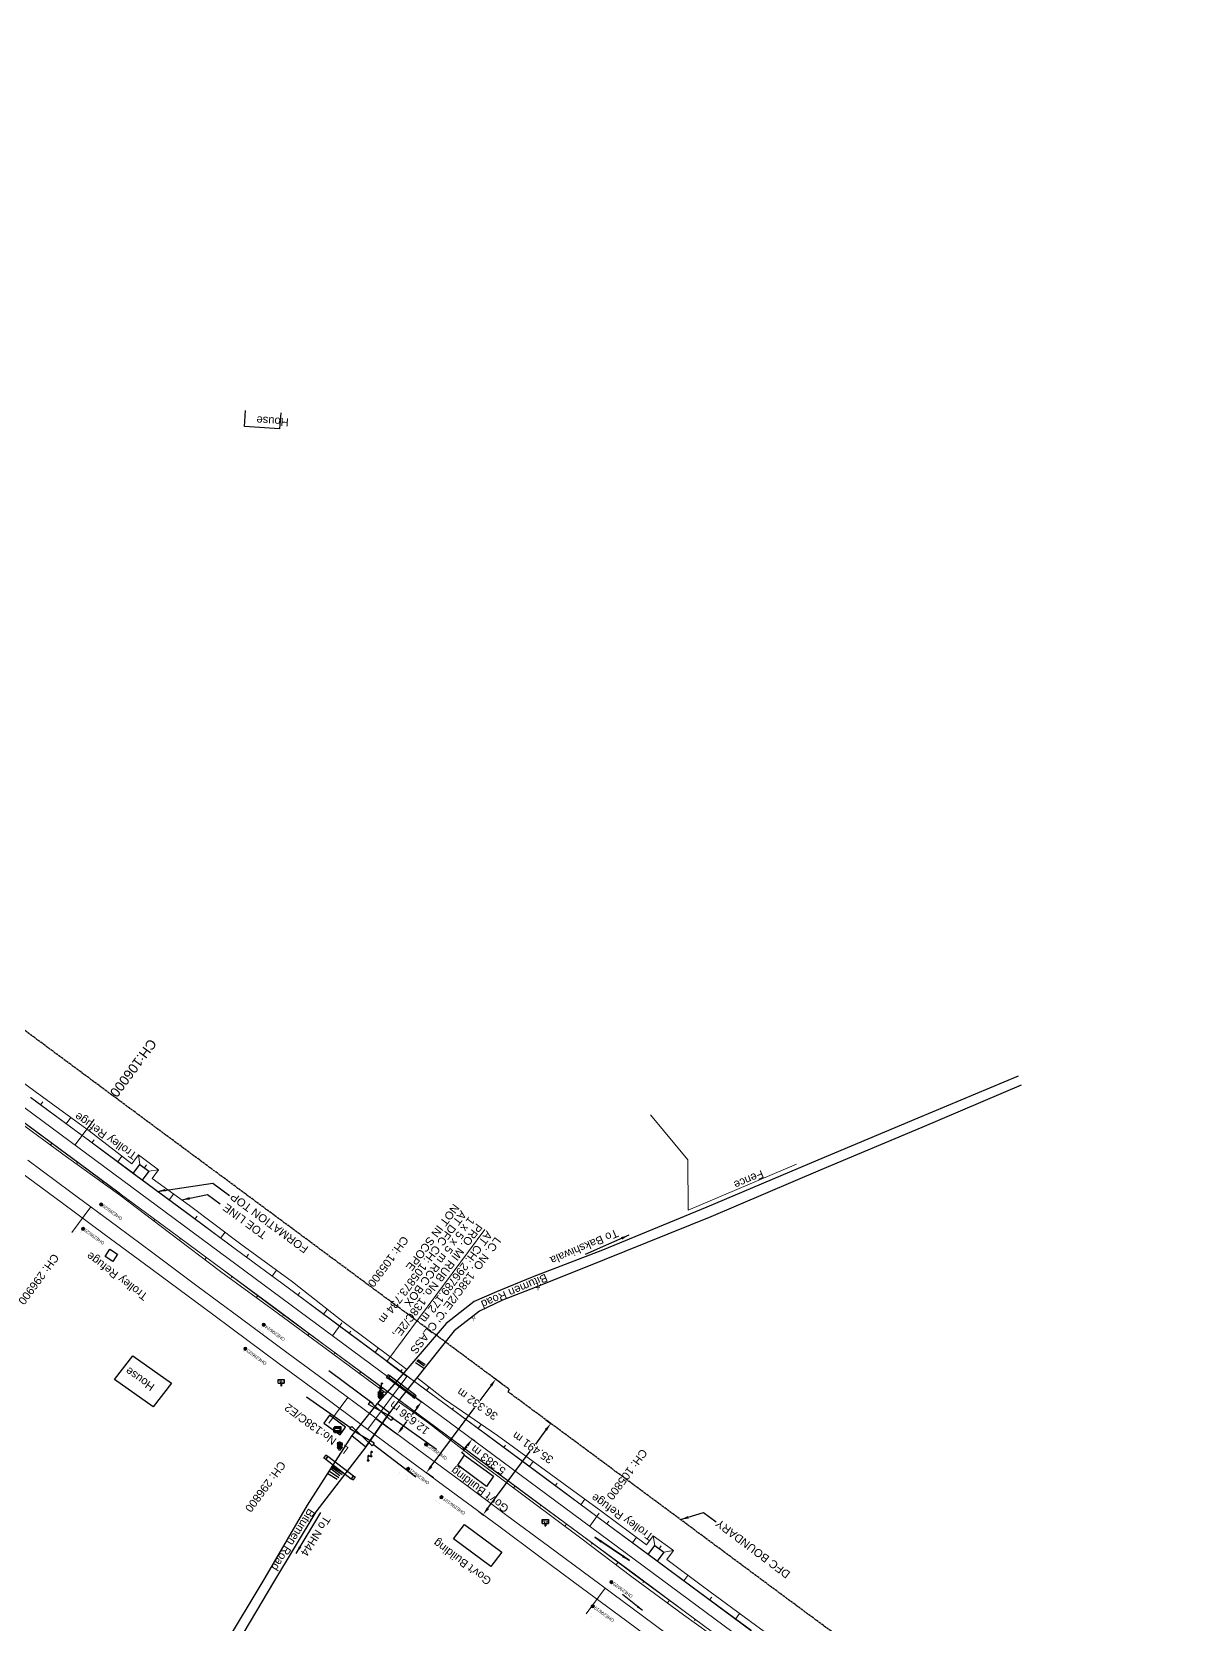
# Model space of a CAD drawing. Header units: metres. Extents: x 644418 to 1306172, y 3366650 to 6747308.
# Drawn here: x 647273.2 to 647636.5, y 3377825.7 to 3378323 of the extents above; entities that cross this region are included whole.
import ezdxf
from ezdxf.enums import TextEntityAlignment as Align

# ---------------------------------------------------------------- set-up
doc = ezdxf.new("R2010")
doc.units = ezdxf.units.M
doc.header["$MEASUREMENT"] = 0
doc.linetypes.add('CENTER', pattern=[2, 1.25, -0.25, 0.25, -0.25])
doc.layers.get('Defpoints').update_dxf_attribs({"lineweight": 0})
for name, color, linetype in [('ARCH', 7, 'Continuous'), ('DFCC Boundary', 6, 'CENTER'), ('Dimension', 10, 'Continuous'), ('Gate', 251, 'Continuous'), ('GOVT_BUILDING', 251, 'Continuous'), ('GRILL', 251, 'Continuous'), ('LAMP_POST', 7, 'Continuous'), ('LOCK', 251, 'Continuous'), ('NAME_BOARD', 251, 'Continuous'), ('PAVERS', 7, 'Continuous'), ('PROPOSED DFCC FORMATION LINE', 187, 'Continuous'), ('PROPOSED FORMATION LINE - PLAN', 187, 'Continuous'), ('RESIDENTIAL_BL_PUC', 251, 'Continuous'), ('SIGN_BOARD', 251, 'Continuous'), ('SUB_ROAD_EDGE', 34, 'Continuous'), ('TOPO_GATE', 251, 'Continuous'), ('TOPO_TEXT', 251, 'Continuous'), ('TRANSFORMER', 251, 'Continuous'), ('Trolley Refuse', 10, 'Continuous'), ('TROLLEY_STAND', 7, 'Continuous')]:
    doc.layers.add(name, color=color, linetype=linetype)
for name, color, linetype, lineweight in [('Existing Chainage', 7, 'Continuous', 0), ('Existing IR Track', 143, 'Continuous', 0), ('FENCE', 251, 'F-LINE', 0), ('flow direction', 7, 'Continuous', 0), ('LC DETAILS IN PLAN', 7, 'Continuous', 0), ('OHE MAST', 8, 'Continuous', 0), ('OHE MAST TEXT', 8, 'Continuous', 0), ('Proposed Chainage', 10, 'Continuous', 0), ('PROPOSED DFC TRACK', 1, 'Continuous', 0), ('PROPOSED DFCC TOE LINE', 239, 'Continuous', 0), ('PROPOSED DFCC TOE SLOPES', 239, 'Continuous', 0), ('PROPOSED DFCC TRACK', 1, 'Continuous', 0)]:
    doc.layers.add(name, color=color, linetype=linetype, lineweight=lineweight)
doc.styles.add('CUT-FILL', font='cut-fill.shx', dxfattribs={"height": 2})
doc.styles.add('NB', font='swissbo.ttf', dxfattribs={"height": 1.5})
doc.styles.get("Standard").update_dxf_attribs({"font": 'arial.ttf'})
doc.styles.add('Style-Arial', font='arial.ttf')
doc.linetypes.add('F-LINE', pattern='A,0.6,["X",Standard,S=0.3,R=0,X=0,Y=-0.15],0.1', length=0.7)
doc.dimstyles.new('DIM', dxfattribs={"dimtxt": 2.5, "dimasz": 2.5, "dimexe": 0.18, "dimexo": 0.0625, "dimgap": 0.09, "dimtad": 0, "dimtih": 1, "dimtoh": 1, "dimdec": 3, "dimzin": 0, "dimdsep": 46, "dimtxsty": 'Standard', "dimcen": 0.09, "dimadec": 0, "dimazin": 0, "dimtfac": 1, "dimtdec": 3, "dimtofl": 0, "dimtmove": 0, "dimatfit": 3, "dimfxl": 1, "dimtolj": 1, "dimtzin": 0, "dimarcsym": 0})
doc.dimstyles.new('ISO-25', dxfattribs={"dimtxt": 2.5, "dimasz": 2.5, "dimexe": 1.25, "dimexo": 0.625, "dimtad": 1, "dimtxsty": 'Standard', "dimcen": 2.5, "dimadec": 0, "dimazin": 0, "dimtfac": 1, "dimtmove": 0, "dimatfit": 3, "dimfxl": 1, "dimarcsym": 0})

# ---------------------------------------------------------------- blocks, each defined once
blk = doc.blocks.new('GT')
at = {"layer": 'Gate'}
for p, q in [((-0.5, -0.5), (-0.5, 0.5)), ((-0.5, 0.5), (0.5, -0.5)), ((0.5, 0.5), (0.5, -0.5))]:
    blk.add_line(p, q, dxfattribs=at)
blk.add_lwpolyline([(0.5, 0.5), (-0.5, -0.5)], dxfattribs=at)
blk = doc.blocks.new('LOCK')
for p, q in [((-0.98, 0.67, 213), (-0.98, -0.6, 213)), ((1.14, 0.67, 213), (-0.98, 0.67, 213)), ((-0.93, 0.62, 213), (-0.93, -0.55, 213)), ((1.09, 0.62, 213), (-0.93, 0.62, 213)), ((1.09, -0.55, 213), (1.09, 0.62, 213)), ((1.14, -0.6, 213), (1.14, 0.67, 213)), ((-0.98, -0.6, 213), (1.14, -0.6, 213)), ((-0.93, -0.55, 213), (1.09, -0.55, 213))]:
    blk.add_line(p, q)
at = {"style": 'CUT-FILL'}
blk.add_text('LOCK', height=0.3, dxfattribs=at).set_placement((-0.49, -0.1, 213))
blk = doc.blocks.new('LP')
for points in [[(0, 0), (0, 1.5)], [(0.25, 1.35), (0.44, 1.35)]]:
    blk.add_lwpolyline(points)
for centre, radius, start, end in [((0.07, 0.99), 0.519, 57.6425, 97.3165), ((0.34, 1.33), 0.094, 11.7012, 168.0476)]:
    blk.add_arc(centre, radius, start, end)
at = {"extrusion": (0, 0, -1)}
blk.add_ellipse((0, 0.01), major_axis=(0.308, 0), ratio=0.400495, dxfattribs=at)
blk.add_ellipse((0.35, 1.36), major_axis=(0.0017, 0.0438), ratio=0.461056, start_param=1.74022, end_param=4.575836)
blk = doc.blocks.new('NB')
for p, q in [((-0.98, 0.82), (-0.98, 1.98)), ((-0.98, 1.98), (0.98, 1.98)), ((-0.98, 0.82), (0.98, 0.82)), ((-0.13, 0.82), (-0.13, 0)), ((-0.13, 0), (0.13, 0)), ((0.13, 0.82), (0.13, 0)), ((0.98, 1.98), (0.98, 0.82))]:
    blk.add_line(p, q)
at = {"style": 'NB', "width": 1.025371}
blk.add_text('NB', height=0.988, dxfattribs=at).set_placement((0, 1.4), align=Align.MIDDLE)
blk = doc.blocks.new('SIG')
for color, points in [(1, [(-0.22, 0.42, 0.180295), (-0.01, 0.33, -0.00255), (0.01, 0.33, -0.00255), (0.02, 0.33, 0.180295), (0.23, 0.42, -0.002654), (0.25, 0.44, 0.184495), (0.33, 0.65, 1.000001), (-0.32, 0.65, 0.184495), (-0.24, 0.44, -0.002654)]), (2, [(0.23, -0.23, -0.002654), (0.25, -0.21, 0.184495), (0.33, 0.01, 1.000001), (-0.32, 0.01, 0.184495), (-0.24, -0.21, -0.002654), (-0.22, -0.23, 0.180295), (-0.01, -0.32, -0.00255), (0.01, -0.32, -0.00255), (0.02, -0.32, 0.180295)]), (3, [(0.23, -0.88, -0.002654), (0.25, -0.86, 0.184495), (0.33, -0.64, 1.000001), (-0.32, -0.64, 0.184495), (-0.24, -0.86, -0.002654), (-0.22, -0.88, 0.395599)])]:
    blk.add_hatch(color=color).paths.add_polyline_path(points)
for p, q in [((-0.31, 0.98), (-0.32, -0.9)), ((0.33, -0.9), (0.32, 0.98))]:
    blk.add_line(p, q)
for points in [[(-0.31, 0.98), (-0.81, 0.98, 0.198758), (-0.42, 0.41, 0.003814), (-0.31, 0.39, 0.003814)], [(-0.31, 0.33), (-0.81, 0.33, 0.198758), (-0.42, -0.23, 0.003727), (-0.32, -0.26, 0.003727)], [(0.32, 0.98), (0.82, 0.98, -0.198758), (0.44, 0.41, -0.003814), (0.32, 0.39, -0.003814)], [(0.32, 0.33), (0.82, 0.33, -0.198758), (0.44, -0.23, -0.003727), (0.33, -0.26, -0.003727)], [(-0.32, -0.32), (-0.81, -0.32, 0.198758), (-0.42, -0.88, 0.003639), (-0.32, -0.9)], [(0.33, -0.32), (0.82, -0.32, -0.198758), (0.44, -0.88, -0.003639), (0.33, -0.9)]]:
    blk.add_lwpolyline(points, format="xyb")
for centre, radius, start, end in [((0.01, 0.91), 0.324, 12.4049, 167.5951), ((0.01, 0.81), 0.357, 27.7578, 152.2422), ((0.01, -0.9), 0.324, 181.4572, 358.5428)]:
    blk.add_arc(centre, radius, start, end)
blk = doc.blocks.new('TSB')
at = {"const_width": 0.132}
blk.add_lwpolyline([(-0.51, 0.84), (0.54, 0.84), (0, 1.85)], close=True, dxfattribs=at)
at = {"const_width": 0.142}
blk.add_lwpolyline([(0, 0.84), (0, 0)], dxfattribs=at)
blk = doc.blocks.new('OHE MAST')
h = blk.add_hatch(color=256)
edge = h.paths.add_edge_path()
edge.add_arc((0, 0), 0.514, 0, 360)
at = {"const_width": 0.01, "flags": 128}
for points in [[(1.5, 3.5), (1.5, 2), (-1.5, 2), (-1.5, 3.5)], [(0, 2), (0, 0)]]:
    blk.add_lwpolyline(points, dxfattribs=at)
blk.add_circle((0, 0), 0.514)
blk = doc.blocks.new('*D1551')
at = {"layer": 'Defpoints', "color": 0, "transparency": 16777216}
for p in [(647410.72, 3377883.47), (647411.6, 3377882.82), (647408.4, 3377878.49, 267.94)]:
    blk.add_point(p, dxfattribs=at)
at = {"layer": 'Dimension', "color": 0, "lineweight": -2, "transparency": 16777216}
for p, q in [((647411.55, 3377882.85), (647410.57, 3377883.58)), ((647408.35, 3377878.53), (647407.37, 3377879.25)), ((647409, 3377881.15), (647409.23, 3377881.46))]:
    blk.add_line(p, q, dxfattribs=at)
at = {"layer": 'Dimension', "color": 0, "transparency": 16777216}
for points in [[(647408.9, 3377881.71), (647409.57, 3377881.21), (647410.72, 3377883.47)], [(647408.67, 3377881.4), (647409.34, 3377880.9), (647407.52, 3377879.14)]]:
    blk.add_solid(points, dxfattribs=at)
at = {"layer": 'Dimension', "color": 0, "lineweight": 0, "transparency": 16777216, "insert": (647415.76, 3377876.92), "char_height": 2.5, "attachment_point": 5, "rotation": 142}
blk.add_mtext('\\A1;5.383 m', dxfattribs=at)
blk = doc.blocks.new('*D1624')
at = {"layer": 'Defpoints', "color": 0, "transparency": 16777216}
for p in [(647388.18, 3377900.15), (647394.91, 3377895.17), (647380.66, 3377889.99)]:
    blk.add_point(p, dxfattribs=at)
at = {"layer": 'Dimension', "color": 0, "lineweight": -2, "transparency": 16777216}
for p, q in [((647388.23, 3377900.11), (647395.06, 3377895.06)), ((647393.42, 3377893.16), (647391.97, 3377891.19)), ((647380.71, 3377889.96), (647387.54, 3377884.9)), ((647388.88, 3377887.02), (647390.34, 3377888.99))]:
    blk.add_line(p, q, dxfattribs=at)
at = {"layer": 'Dimension', "color": 0, "transparency": 16777216}
for points in [[(647393.09, 3377893.41), (647393.76, 3377892.91), (647394.91, 3377895.17)], [(647388.55, 3377887.27), (647389.22, 3377886.77), (647387.39, 3377885.01)]]:
    blk.add_solid(points, dxfattribs=at)
at = {"layer": 'Dimension', "color": 0, "lineweight": 0, "transparency": 16777216, "insert": (647391.15, 3377890.09), "char_height": 2.5, "attachment_point": 5, "rotation": 142}
blk.add_mtext('\\A1;12.636 m', dxfattribs=at)
blk = doc.blocks.new('*D1920')
at = {"layer": 'Defpoints', "color": 0, "linetype": 'Continuous', "ltscale": 0.5, "transparency": 16777216}
for p in [(647433.75, 3377889.51), (647435.29, 3377888.37), (647412.63, 3377860.99)]:
    blk.add_point(p, dxfattribs=at)
at = {"layer": 'DFCC Boundary', "color": 0, "linetype": 'Continuous', "lineweight": -2, "ltscale": 0.5, "transparency": 16777216}
for p, q in [((647433.8, 3377889.47), (647435.43, 3377888.26)), ((647433.8, 3377886.36), (647430.48, 3377881.89)), ((647415.65, 3377861.86), (647428.86, 3377879.69)), ((647412.68, 3377860.95), (647414.31, 3377859.75))]:
    blk.add_line(p, q, dxfattribs=at)
at = {"layer": 'DFCC Boundary', "color": 0, "linetype": 'Continuous', "ltscale": 0.5, "transparency": 16777216}
for points in [[(647433.46, 3377886.61), (647434.13, 3377886.11), (647435.29, 3377888.37)], [(647415.32, 3377862.11), (647415.99, 3377861.61), (647414.16, 3377859.85)]]:
    blk.add_solid(points, dxfattribs=at)
at = {"layer": 'DFCC Boundary', "color": 0, "linetype": 'Continuous', "ltscale": 0.5, "transparency": 16777216, "insert": (647429.67, 3377880.79), "char_height": 2.5, "attachment_point": 5, "rotation": 145}
blk.add_mtext('\\A1;35.491 m', dxfattribs=at)
blk = doc.blocks.new('*D1925')
at = {"layer": 'Defpoints', "color": 0, "linetype": 'Continuous', "ltscale": 0.5, "transparency": 16777216}
for p in [(647418.1, 3377902.15), (647420.31, 3377900.52), (647398.68, 3377871.33)]:
    blk.add_point(p, dxfattribs=at)
at = {"layer": 'DFCC Boundary', "color": 0, "linetype": 'Continuous', "lineweight": -2, "ltscale": 0.5, "transparency": 16777216}
for p, q in [((647420.26, 3377900.55), (647417.96, 3377902.26)), ((647416.61, 3377900.14), (647413.17, 3377895.5)), ((647397.96, 3377874.97), (647411.54, 3377893.3)), ((647398.63, 3377871.36), (647396.32, 3377873.07))]:
    blk.add_line(p, q, dxfattribs=at)
at = {"layer": 'DFCC Boundary', "color": 0, "linetype": 'Continuous', "ltscale": 0.5, "transparency": 16777216}
for points in [[(647416.28, 3377900.39), (647416.95, 3377899.9), (647418.1, 3377902.15)], [(647397.62, 3377875.22), (647398.29, 3377874.72), (647396.47, 3377872.96)]]:
    blk.add_solid(points, dxfattribs=at)
at = {"layer": 'DFCC Boundary', "color": 0, "linetype": 'Continuous', "ltscale": 0.5, "transparency": 16777216, "insert": (647412.36, 3377894.4), "char_height": 2.5, "attachment_point": 5, "rotation": 145}
blk.add_mtext('\\A1;36.332 m', dxfattribs=at)

msp = doc.modelspace()

# ---------------------------------------------------------------- linework, layer by layer
at = {"layer": 'ARCH', "linetype": 'Continuous'}
for points in [[(647383.89, 3377902.732, 268.349), (647384.532, 3377902.41, 268.349), (647385.13, 3377903.259, 268.347), (647384.488, 3377903.581, 268.347)], [(647392.784, 3377897.48, 268.321), (647392.222, 3377896.678, 268.329), (647384.532, 3377902.41, 268.349), (647385.13, 3377903.259, 268.347)], [(647392.784, 3377897.48, 268.321), (647392.222, 3377896.678, 268.329), (647392.73, 3377896.23, 268.333), (647393.292, 3377897.032, 268.333)], [(647364.366, 3377877.631, 268.06), (647365.022, 3377877.2, 268.077), (647365.664, 3377878.069, 268.069), (647365.0078, 3377878.5001, 268.069)], [(647373.667, 3377871.865, 268.198), (647365.664, 3377878.069, 268.069), (647365.022, 3377877.2, 268.077), (647372.942, 3377871.078, 268.167)], [(647374.271, 3377871.587, 268.195), (647373.667, 3377871.865, 268.198), (647372.942, 3377871.078, 268.167), (647373.546, 3377870.8, 268.167)]]:
    msp.add_polyline3d(points, close=True, dxfattribs=at)
at = {"layer": 'DFCC Boundary', "ltscale": 0.5, "flags": 128}
msp.add_lwpolyline([(655695.597, 3371812.1897), (655640.8822, 3371912.823), (655580.0449, 3371996.7158), (655509.7792, 3372062.0857), (655426.9534, 3372113.9756), (655342.6069, 3372167.9462), (655257.8854, 3372221.2222), (655173.2688, 3372275.363), (655087.3459, 3372327.2788), (655002.8598, 3372380.6107), (654914.5097, 3372429.9473), (654741.1355, 3372529.4419), (654650.033, 3372576.4159), (654568.6995, 3372626.155), (654571.9877, 3372630.6369), (654391.4686, 3372756.327), (654377.1337, 3372736.8494), (654004.4289, 3373016.6995), (654007.7887, 3373020.6424), (653690.5739, 3373253.6486), (653690.5425, 3373253.6059), (653433.8132, 3373453.1485), (653440.7668, 3373462.5592), (653208.8394, 3373636.5534), (653216.1698, 3373646.5105), (653142.1983, 3373700.8896), (653053.6963, 3373771.1122), (652994.4341, 3373810.5255), (652929.3691, 3373859.5713), (652860.9168, 3373902.1103), (652749.6028, 3373984.4705), (652631.2396, 3374070.7175), (652636.2281, 3374078.1704), (652537.912, 3374145.7283), (652392.904, 3374241.2711), (652388.7719, 3374235.6812), (652308.569, 3374304.8076), (652315.9256, 3374314.7669), (652103.9815, 3374448.7876), (652083.1937, 3374464.1943), (652072.7494, 3374471.9329), (652052.3219, 3374487.0684), (652038.1897, 3374497.5387), (652024.0173, 3374508.0388), (652009.8347, 3374518.5254), (651995.6683, 3374529), (651981.7515, 3374539.2836), (651967.8828, 3374549.5317), (651954.6903, 3374559.2866), (651941.4997, 3374569.04), (651923.9377, 3374582.0168), (651906.3215, 3374595.0337), (651892.0868, 3374605.5547), (651877.7985, 3374616.1153), (651861.6288, 3374628.0564), (651845.5071, 3374639.9619), (651829.5757, 3374651.7544), (651824.7911, 3374655.296), (651813.6747, 3374663.5244), (651797.4592, 3374675.4968), (651792.6217, 3374679.0685), (651809.3453, 3374701.6999), (651798.0335, 3374710.0518), (651782.3495, 3374721.6444), (651766.6655, 3374733.2369), (651750.5163, 3374745.1875), (651734.3118, 3374757.179), (651717.3274, 3374769.6994), (651700.4625, 3374782.1317), (651684.6001, 3374793.8578), (651668.5938, 3374805.6902), (651652.6806, 3374817.4203), (651636.8173, 3374829.1137), (651620.9269, 3374840.8662), (651604.9647, 3374852.6718), (651588.7459, 3374864.6312), (651572.5882, 3374876.5455), (651556.6943, 3374888.2868), (651540.8409, 3374899.9983), (651524.5553, 3374912.0488), (651508.2568, 3374924.109), (651492.7938, 3374935.5157), (651477.3997, 3374946.8715), (651461.3291, 3374958.7436), (651445.2311, 3374970.6359), (651429.3555, 3374982.3615), (651413.4375, 3374994.1184), (651396.6322, 3375006.522), (651379.7761, 3375018.963), (651363.6644, 3375030.8565), (651352.7728, 3375038.8965), (651331.6522, 3375054.4784), (651315.7738, 3375066.1947), (651299.7306, 3375078.0412), (651283.6239, 3375089.9346), (651273.9044, 3375097.1057), (651264.2377, 3375104.2378), (651243.4187, 3375119.6324), (651222.5077, 3375135.095), (651201.5462, 3375150.5784), (651180.4926, 3375166.1298), (651161.7365, 3375179.9701), (651143.0969, 3375193.7244), (651126.6442, 3375205.9373), (651110.0563, 3375218.2505), (651088.7204, 3375233.9244), (651067.5473, 3375249.4788), (651049.4448, 3375262.8672), (651031.0656, 3375276.4601), (651013.3004, 3375289.5618), (650995.6557, 3375302.5748), (650975.556, 3375317.4171), (650955.4878, 3375332.2363), (650948.8014, 3375337.1771), (650951.4372, 3375340.7501), (650937.0874, 3375351.3535), (650916.0918, 3375366.8677), (650897.9224, 3375380.2929), (650879.805, 3375393.6796), (650866.8386, 3375403.2309), (650853.9116, 3375412.7532), (650835.5886, 3375426.289), (650817.2946, 3375439.8035), (650797.968, 3375454.1206), (650778.7222, 3375468.3781), (650760.7655, 3375481.6337), (650742.8011, 3375494.8949), (650723.0807, 3375509.4255), (650703.3693, 3375523.9495), (650688.6613, 3375534.8372), (650673.8463, 3375545.804), (650653.7938, 3375560.6295), (650633.6894, 3375575.4932), (650612.6421, 3375591.0542), (650592.0153, 3375606.3042), (650570.0328, 3375622.5591), (650548.5001, 3375638.4814), (650530.5234, 3375651.793), (650512.3606, 3375665.2423), (650494.7465, 3375678.2665), (650476.9008, 3375691.462), (650459.2976, 3375704.4721), (650441.3132, 3375717.7633), (650427.1261, 3375728.1319), (650413.8099, 3375737.864), (650402.677, 3375746.2697), (650389.8486, 3375755.6668), (650377.7322, 3375764.5425), (650360.7275, 3375777.1141), (650343.7744, 3375789.6482), (650325.0342, 3375803.5254), (650306.3109, 3375817.39), (650287.6225, 3375831.2124), (650268.717, 3375845.1957), (650250.337, 3375858.8009), (650231.8256, 3375872.5033), (650215.4559, 3375884.6355), (650199.261, 3375896.6381), (650189.9351, 3375903.5429), (650184.6476, 3375907.4517), (650170.3331, 3375918.0338), (650153.2211, 3375930.7288), (650135.9365, 3375943.5518), (650119.2313, 3375955.9159), (650102.3769, 3375968.3905), (650085.2738, 3375981.0461), (650068.2078, 3375993.6742), (650052.7787, 3376005.1011), (650037.4384, 3376016.4621), (650022.1728, 3376027.766), (650006.9632, 3376039.0283), (649974.7512, 3376062.8762), (649961.4537, 3376072.7117), (649948.2091, 3376082.508), (649944.476, 3376085.2722), (649918.728, 3376050.5341), (649909.4316, 3376057.4177), (649896.4092, 3376067.0604), (649893.7832, 3376069.0128), (649891.1645, 3376070.9437), (649888.4639, 3376072.9569), (649875.744, 3376082.3694), (649867.5551, 3376088.4016), (649853.4118, 3376098.8745), (649839.2513, 3376109.3603), (649829.0749, 3376116.9005), (649827.2194, 3376118.2675), (649818.0867, 3376125.0366), (649808.8566, 3376131.8779), (649793.2502, 3376143.4201), (649777.6288, 3376154.9733), (649763.6321, 3376165.3144), (649749.5741, 3376175.7007), (649733.9228, 3376187.2754), (649718.3343, 3376198.8036), (649705.3241, 3376208.4391), (649692.3703, 3376218.0327), (649678.0208, 3376228.6769), (649663.5747, 3376239.3366), (649646.4625, 3376252.0623), (649634.6272, 3376260.744), (649624.9192, 3376267.9946), (649615.0208, 3376275.3876), (649599.9831, 3376286.4834), (649588.9857, 3376294.598), (649590.032, 3376296.0132), (649586.1685, 3376298.8639), (649569.3593, 3376311.3207), (649552.641, 3376323.7102), (649537.2353, 3376335.0739), (649521.9792, 3376346.327), (649506.2408, 3376358.0035), (649490.3575, 3376369.7875), (649475.7578, 3376380.5673), (649461.1933, 3376391.3211), (649445.4753, 3376402.9572), (649429.8494, 3376414.5253), (649414.4906, 3376425.9209), (649378.3483, 3376452.6365), (649368.4603, 3376459.9984), (649352.6509, 3376471.6682), (649336.6992, 3376483.4434), (649322.3941, 3376494.1037), (649307.6557, 3376505.0862), (649290.8736, 3376517.4208), (649273.972, 3376529.8435), (649258.1992, 3376541.4854), (649242.2966, 3376553.2232), (649226.5432, 3376564.8634), (649210.8826, 3376576.435), (649195.2207, 3376588.0769), (649179.5326, 3376599.7383), (649164.9134, 3376610.5118), (649150.5177, 3376621.1205), (649135.415, 3376632.3287), (649120.2337, 3376643.5954), (649107.8929, 3376652.6743), (649095.5927, 3376661.7234), (649079.5687, 3376673.5769), (649063.4846, 3376685.4748), (649046.5651, 3376697.9756), (649029.6506, 3376710.4727), (649013.3465, 3376722.5351), (648996.9805, 3376734.6431), (648980.3936, 3376746.8979), (648963.6626, 3376759.259), (648946.7453, 3376771.7643), (648929.6945, 3376784.3682), (648913.5118, 3376796.3614), (648897.2206, 3376808.435), (648876.2496, 3376823.9678), (648855.1325, 3376839.6089), (648839.3985, 3376851.2044), (648823.6596, 3376862.8037), (648806.187, 3376875.7235), (648788.7814, 3376888.5937), (648772.4766, 3376900.6763), (648756.1277, 3376912.7915), (648748.6058, 3376918.3049), (648733.321, 3376929.6306), (648718.1841, 3376940.8501), (648694.1574, 3376958.9078), (648686.9154, 3376964.1595), (648685.9321, 3376964.8321), (648667.95, 3376978.2197), (648649.3198, 3376992.1471), (648633.5557, 3377003.8368), (648617.684, 3377015.6038), (648613.3865, 3377018.7718), (648613.1308, 3377018.4261), (648605.39, 3377024.1325), (648593.439, 3377032.9404), (648576.5994, 3377045.3816), (648559.8787, 3377057.7351), (648542.9247, 3377070.3132), (648525.9483, 3377082.908), (648511.3109, 3377093.7409), (648496.5572, 3377104.6599), (648477.562, 3377118.7172), (648458.5464, 3377132.7896), (648451.3349, 3377138.2101), (648435.5918, 3377149.862), (648422.1096, 3377159.9046), (648408.3664, 3377170.0637), (648394.6863, 3377180.1761), (648381.6588, 3377189.818), (648368.6059, 3377199.4787), (648354.1188, 3377210.196), (648339.6473, 3377220.9017), (648325.8166, 3377231.1386), (648311.9735, 3377241.3853), (648297.2469, 3377252.2824), (648283.6168, 3377262.3688), (648282.6002, 3377260.9951), (648281.5015, 3377261.8082), (648268.446, 3377271.4578), (648255.3849, 3377281.1115), (648243.3023, 3377290.0413), (648231.5826, 3377298.7116), (648230.1246, 3377299.843), (648216.137, 3377310.1827), (648202.3989, 3377320.3379), (648187.9045, 3377331.0225), (648173.4524, 3377341.7035), (648159.964, 3377351.7009), (648146.3755, 3377361.7726), (648132.3698, 3377372.1252), (648118.3132, 3377382.5155), (648104.5683, 3377392.6752), (648090.8453, 3377402.8186), (648079.0331, 3377411.5788), (648067.1746, 3377420.3734), (648052.1864, 3377431.461), (648037.1291, 3377442.5999), (648023.4384, 3377452.7367), (648009.6421, 3377462.9518), (647998.5681, 3377471.1475), (647977.6651, 3377486.6371), (647970.8013, 3377491.7424), (647954.3046, 3377504.0127), (647940.5645, 3377514.1537), (647927.1436, 3377524.0583), (647912.5029, 3377534.9198), (647897.7662, 3377545.8524), (647883.3488, 3377556.5286), (647868.9785, 3377567.1699), (647855.3948, 3377577.2425), (647841.7032, 3377587.3948), (647828.8284, 3377596.8277), (647815.9828, 3377606.2395), (647798.869, 3377618.9232), (647787.996, 3377626.9816), (647769.1212, 3377640.9619), (647756.6675, 3377650.183), (647742.624, 3377660.5991), (647728.5049, 3377671.0713), (647713.635, 3377682.0926), (647698.699, 3377693.1628), (647681.9918, 3377705.517), (647665.4025, 3377717.7839), (647652.0515, 3377727.6811), (647638.8028, 3377737.5025), (647625.2604, 3377747.546), (647611.724, 3377757.585), (647601.846, 3377764.9047), (647586.5632, 3377776.2354), (647574.9107, 3377784.8659), (647552.1318, 3377801.7377), (647544.5766, 3377807.3492), (647531.2096, 3377817.2774), (647518.7824, 3377826.4783), (647506.3678, 3377835.6698), (647493.0662, 3377845.5438), (647479.7149, 3377855.4547), (647466.3541, 3377865.3556), (647452.9886, 3377875.26), (647440.1702, 3377884.755), (647427.3392, 3377894.2595), (647421.9004, 3377898.2902), (647422.4016, 3377898.9655), (647413.1507, 3377905.8213), (647398.5546, 3377916.6386), (647385.2867, 3377926.4568), (647372.1159, 3377936.2032), (647357.4127, 3377947.1112), (647351.2811, 3377951.6601), (647330.0092, 3377967.4105), (647317.4471, 3377976.6964), (647304.414, 3377986.3606), (647291.335, 3377996.0589), (647278.7541, 3378005.3917), (647266.0777, 3378014.7954), (647252.9457, 3378024.4462), (647239.9839, 3378033.9719), (647225.7512, 3378044.5255), (647211.5179, 3378055.0796), (647196.511, 3378066.208), (647181.4966, 3378077.3419), (647167.7872, 3378087.5064), (647154.0498, 3378097.6917), (647140.7668, 3378107.5414), (647127.4862, 3378117.3893), (647113.2521, 3378127.9375), (647099.0375, 3378138.4713), (647085.0268, 3378148.8592), (647070.9977, 3378159.2608), (647056.5444, 3378169.9697), (647042.0873, 3378180.6814), (647027.5624, 3378191.4464), (647013.0728, 3378202.1851), (646999.864, 3378211.9684), (646986.6741, 3378221.7376), (646973.6148, 3378231.4185), (646960.4875, 3378241.1499), (646945.7953, 3378252.0414), (646931.0256, 3378262.9902), (646930.6274, 3378263.2852), (646951.9475, 3378292.0562)], dxfattribs=at)
at = {"layer": 'Existing Chainage', "color": 0, "linetype": 'Continuous', "lineweight": 13, "flags": 128}
for points in [[(647285.6886, 3377947.9687), (647291.6382, 3377956.0062)], [(647366.0095, 3377888.403), (647371.961, 3377896.4391)], [(647446.3394, 3377828.8618), (647452.2988, 3377836.8922)]]:
    msp.add_lwpolyline(points, dxfattribs=at)
at = {"layer": 'Existing IR Track', "flags": 128}
for points in [[(647269.6888, 3377966.8792), (647282.7736, 3377957.1766), (647295.8286, 3377947.4961), (647308.4125, 3377938.1941), (647329.661, 3377922.461), (647335.7655, 3377917.9322), (647350.4864, 3377907.0111), (647363.6749, 3377897.2516), (647376.9427, 3377887.4334), (647391.5182, 3377876.6315), (647406.2074, 3377865.7453), (647419.045, 3377856.236), (647431.8634, 3377846.7409), (647445.2233, 3377836.8406), (647458.5841, 3377826.9398), (647471.912, 3377817.0462)], [(647271.9843, 3377970.5547), (647285.3592, 3377960.6541), (647300.1078, 3377949.7367), (647310.9791, 3377941.6491), (647324.7587, 3377931.398), (647338.3131, 3377921.3592), (647353.3076, 3377910.2537), (647366.2272, 3377900.6855), (647379.4087, 3377890.9233), (647394.065, 3377880.0575), (647408.6324, 3377869.2577), (647421.5909, 3377859.6608), (647434.5751, 3377850.0449), (647447.7632, 3377840.258), (647461.1575, 3377830.3181), (647474.461, 3377820.4726)]]:
    msp.add_lwpolyline(points, dxfattribs=at)
at = {"layer": 'FENCE'}
for p, q in [((647478.078, 3377970.677, 266.8), (647466.483, 3377984.778, 266.8)), ((647478.186, 3377955.014, 267.118), (647478.078, 3377970.677, 266.8)), ((647512.01, 3377969.338, 266.575), (647478.186, 3377955.014, 267.118))]:
    msp.add_line(p, q, dxfattribs=at)
at = {"layer": 'GOVT_BUILDING', "linetype": 'Continuous'}
for points in [[(647369.479, 3377884.83, 268.056), (647371.222, 3377887.205, 268.78), (647366.208, 3377890.946, 268.656), (647364.4131, 3377888.5003, 268.656)], [(647415.199, 3377868.7, 267.96), (647406.237, 3377875.328, 268.022), (647408.397, 3377878.49, 267.942), (647417.3591, 3377871.8619, 267.942)], [(647404.958, 3377852.299, 267.53), (647408.374, 3377856.807, 267.69), (647419.98, 3377848.141, 267.743), (647416.5626, 3377843.6312, 267.743)]]:
    msp.add_polyline3d(points, close=True, dxfattribs=at)
at = {"layer": 'GRILL', "linetype": 'Continuous'}
for points in [[(647379.795, 3377894.474, 268.363), (647366.026, 3377904.759, 267.774)], [(647359.05, 3377896.674, 267.721), (647372.858, 3377887.029, 268.345)], [(647399.582, 3377880.254, 267.918), (647385.52, 3377890.255, 268.41)], [(647393.178, 3377871.557, 267.818), (647379.825, 3377881.791, 268.378)]]:
    msp.add_polyline3d(points, dxfattribs=at)
at = {"layer": 'LC DETAILS IN PLAN', "linetype": 'Continuous', "lineweight": 0, "flags": 128}
msp.add_lwpolyline([(647414.7087, 3377948.9494), (647384.1334, 3377907.6925), (647390.3611, 3377903.0772), (647378.1206, 3377886.5604)], dxfattribs=at)
at = {"layer": 'PAVERS', "linetype": 'Continuous'}
msp.add_polyline3d([(647384.926, 3377891.716, 268.343), (647381.053, 3377894.584, 268.381), (647373.198, 3377884.584, 268.236), (647377.573, 3377881.084, 268.183)], close=True, dxfattribs=at)
at = {"layer": 'Proposed Chainage', "lineweight": 0, "flags": 128}
for points in [[(647292.6456, 3377983.2998), (647286.6964, 3377975.2619)], [(647370.05, 3377919.7896), (647367.0754, 3377915.7706)], [(647450.429, 3377860.2983), (647447.4544, 3377856.2793)]]:
    msp.add_lwpolyline(points, dxfattribs=at)
at = {"layer": 'PROPOSED DFCC FORMATION LINE', "lineweight": 0, "flags": 128}
for points in [[(647497.9128, 3377823.5987), (647481.837, 3377835.497), (647465.7612, 3377847.3953), (647449.6854, 3377859.2935), (647433.6096, 3377871.1918), (647417.5338, 3377883.09), (647401.4579, 3377894.9883), (647385.3821, 3377906.8866), (647369.3063, 3377918.7848), (647353.2305, 3377930.6831), (647337.1547, 3377942.5813), (647321.0789, 3377954.4796), (647305.7259, 3377965.843), (647305.0031, 3377966.3779), (647289.6501, 3377977.7412), (647288.9273, 3377978.2761), (647272.8515, 3377990.1744)], [(647272.8813, 3377990.2146), (647288.9571, 3377978.3163), (647289.6798, 3377977.7814), (647305.0329, 3377966.4181), (647305.7556, 3377965.8832), (647321.1087, 3377954.5198), (647337.1845, 3377942.6215), (647353.2603, 3377930.7233), (647369.3361, 3377918.825), (647385.4119, 3377906.9268), (647401.4877, 3377895.0285), (647417.5635, 3377883.1302), (647433.6393, 3377871.232), (647449.7151, 3377859.3337), (647465.7909, 3377847.4354), (647481.8667, 3377835.5372), (647497.9425, 3377823.6389)], [(647493.4212, 3377817.5301), (647477.3454, 3377829.4284), (647461.2696, 3377841.3266), (647445.1938, 3377853.2249), (647429.118, 3377865.1232), (647413.0422, 3377877.0214), (647396.9664, 3377888.9197), (647380.8906, 3377900.8179), (647364.8148, 3377912.7162), (647348.739, 3377924.6145), (647332.6632, 3377936.5127), (647316.5874, 3377948.411), (647301.2343, 3377959.7743), (647300.5116, 3377960.3093), (647285.1585, 3377971.6726), (647284.4358, 3377972.2075), (647268.36, 3377984.1058)], [(647493.4509, 3377817.5703), (647477.3751, 3377829.4686), (647461.2993, 3377841.3668), (647445.2235, 3377853.2651), (647429.1477, 3377865.1634), (647413.0719, 3377877.0616), (647396.9961, 3377888.9599), (647380.9203, 3377900.8581), (647364.8445, 3377912.7564), (647348.7687, 3377924.6547), (647332.6929, 3377936.5529), (647316.6171, 3377948.4512), (647301.264, 3377959.8145), (647300.5413, 3377960.3494), (647285.1882, 3377971.7128), (647284.4655, 3377972.2477), (647268.3897, 3377984.146)]]:
    msp.add_lwpolyline(points, dxfattribs=at)
at = {"layer": 'PROPOSED DFCC TOE LINE', "lineweight": 0, "flags": 128}
for points in [[(647151.0624, 3378082.9969), (647161.4241, 3378074.9527), (647177.3682, 3378062.8765), (647193.4217, 3378050.9481), (647209.8449, 3378039.5193), (647225.9644, 3378027.6801), (647242.0151, 3378015.7479), (647258.138, 3378003.9132), (647274.2562, 3377992.0723), (647290.42, 3377980.2928), (647291.1294, 3377979.7399), (647304.4855, 3377969.4975)], [(647383.9322, 3377897.8429), (647380.4916, 3377900.279), (647364.3947, 3377912.1487), (647348.3314, 3377924.0638), (647332.1782, 3377935.8575), (647316.237, 3377947.9376), (647300.9764, 3377959.4259), (647300.247, 3377959.9518), (647284.7524, 3377971.1239), (647284.0228, 3377971.6495), (647267.9321, 3377983.5278)], [(647304.4855, 3377969.4975), (647306.5428, 3377972.2772), (647312.8249, 3377967.6276), (647310.7852, 3377964.8717)], [(647306.9935, 3377969.2591), (647306.5428, 3377972.2772)], [(647309.8068, 3377967.1769), (647312.8249, 3377967.6276)], [(647310.7852, 3377964.8717), (647322.4954, 3377956.3934), (647338.5001, 3377944.3991), (647354.6284, 3377932.5717), (647370.3344, 3377920.1738), (647386.3824, 3377908.238), (647390.2955, 3377905.184)], [(647393.496, 3377902.6862), (647402.1542, 3377895.929), (647418.6494, 3377884.5974), (647434.8401, 3377872.8544), (647450.9645, 3377861.0218), (647465.216, 3377850.4907)], [(647492.9897, 3377816.9472), (647476.7481, 3377828.6214), (647460.6477, 3377840.4864), (647444.6949, 3377852.5509), (647428.6431, 3377864.4816), (647412.6091, 3377876.4364), (647396.8179, 3377888.7192), (647387.6198, 3377895.2319)], [(647465.216, 3377850.4907), (647467.2992, 3377853.3053), (647473.5936, 3377848.6466), (647471.5078, 3377845.8285)], [(647467.7515, 3377850.2765), (647467.2992, 3377853.3053)], [(647470.5648, 3377848.1943), (647473.5936, 3377848.6466)], [(647471.5078, 3377845.8285), (647483.1122, 3377837.2199), (647499.2304, 3377825.3791), (647515.369, 3377813.5656), (647531.4273, 3377801.6437), (647547.3235, 3377789.5027), (647563.3482, 3377777.5354), (647579.4784, 3377765.7107), (647595.4543, 3377753.6775), (647611.511, 3377741.7533), (647626.0753, 3377730.8759)]]:
    msp.add_lwpolyline(points, dxfattribs=at)
at = {"layer": 'PROPOSED DFCC TOE SLOPES', "linetype": 'Continuous', "lineweight": 0, "flags": 128}
for points in [[(647275.922, 3377987.9018), (647276.6328, 3377988.8621)], [(647283.9599, 3377981.9527), (647285.4254, 3377983.9327)], [(647291.9978, 3377976.0035), (647292.7227, 3377976.9829)], [(647279.4981, 3377975.9243), (647279.0508, 3377975.3199)], [(647300.0357, 3377970.0544), (647301.3839, 3377971.876)], [(647287.536, 3377969.9751), (647287.3289, 3377969.6953)], [(647308.4002, 3377968.218), (647309.0579, 3377969.1066)], [(647295.5739, 3377964.026), (647295.2338, 3377963.5665)], [(647303.6118, 3377958.0769), (647303.4609, 3377957.873)], [(647316.1115, 3377958.1562), (647317.4894, 3377960.0178)], [(647311.6497, 3377952.1277), (647311.2995, 3377951.6546)], [(647324.1494, 3377952.207), (647324.8509, 3377953.1548)], [(647332.1873, 3377946.2579), (647333.5547, 3377948.1053)], [(647319.6876, 3377946.1786), (647319.4847, 3377945.9045)], [(647327.7255, 3377940.2295), (647327.2524, 3377939.5902)], [(647340.2252, 3377940.3088), (647340.9029, 3377941.2244)], [(647335.7634, 3377934.2803), (647335.5134, 3377933.9426)], [(647348.2631, 3377934.3596), (647349.6448, 3377936.2263)], [(647343.8013, 3377928.3312), (647343.34, 3377927.708)], [(647356.301, 3377928.4105), (647356.9646, 3377929.3071)], [(647351.8392, 3377922.3821), (647351.6193, 3377922.085)], [(647364.3389, 3377922.4614), (647365.4812, 3377924.0047)], [(647372.3769, 3377916.5122), (647372.8882, 3377917.2031)], [(647359.8771, 3377916.4329), (647359.4312, 3377915.8304)], [(647367.915, 3377910.4838), (647367.6921, 3377910.1827)], [(647380.4148, 3377910.5631), (647381.4236, 3377911.9261)], [(647375.9529, 3377904.5347), (647375.5177, 3377903.9467)], [(647388.4527, 3377904.614), (647388.9237, 3377905.2505)], [(647383.9908, 3377898.5856), (647383.8004, 3377898.3283)], [(647396.4906, 3377898.6648), (647397.2807, 3377899.7324)], [(647392.0287, 3377892.6364), (647391.7731, 3377892.2911)], [(647404.5285, 3377892.7157), (647404.9166, 3377893.2402)], [(647412.5664, 3377886.7666), (647413.5524, 3377888.0988)], [(647400.0666, 3377886.6873), (647399.9503, 3377886.5302)], [(647408.1045, 3377880.7382), (647407.7297, 3377880.2317)], [(647420.6043, 3377880.8175), (647421.173, 3377881.5859)], [(647416.1424, 3377874.789), (647415.907, 3377874.471)], [(647428.6422, 3377874.8683), (647429.8372, 3377876.4829)], [(647424.1803, 3377868.8399), (647423.6886, 3377868.1756)], [(647436.6801, 3377868.9192), (647437.3, 3377869.7568)], [(647432.2182, 3377862.8908), (647431.9636, 3377862.5468)], [(647444.718, 3377862.9701), (647445.9821, 3377864.6781)], [(647452.7559, 3377857.0209), (647453.3963, 3377857.8863)], [(647440.2561, 3377856.9416), (647439.7349, 3377856.2374)], [(647460.7938, 3377851.0718), (647462.0792, 3377852.8086)], [(647448.294, 3377850.9925), (647448.0179, 3377850.6195)], [(647469.1582, 3377849.2354), (647469.8011, 3377850.104)], [(647456.3319, 3377845.0434), (647455.7183, 3377844.2143)], [(647464.3698, 3377839.0942), (647464.0463, 3377838.6572)], [(647476.8696, 3377839.1735), (647478.1488, 3377840.9019)], [(647472.4077, 3377833.1451), (647471.7731, 3377832.2877)], [(647484.9075, 3377833.2244), (647485.5491, 3377834.0914)], [(647492.9454, 3377827.2753), (647494.2499, 3377829.0379)], [(647480.4456, 3377827.196), (647480.1479, 3377826.7938)]]:
    msp.add_lwpolyline(points, dxfattribs=at)
at = {"layer": 'PROPOSED DFCC TRACK', "color": 12, "flags": 128}
msp.add_lwpolyline([(652051.8841, 3374457.8117), (651483.1316, 3374869.9633), (651480.0951, 3374872.1638), (651477.0587, 3374874.3645), (651474.0227, 3374876.5656), (651470.9871, 3374878.7673), (651467.952, 3374880.9698), (651464.9177, 3374883.1733), (651461.8843, 3374885.3781), (651458.8519, 3374887.5843, -0.00144677), (651426.1699, 3374911.5196), (651423.1515, 3374913.7448), (651420.1341, 3374915.9715), (651417.1177, 3374918.1993), (651414.1019, 3374920.4282), (651411.0868, 3374922.6578), (651408.0721, 3374924.8881), (651405.0578, 3374927.1188), (651402.0435, 3374929.3497), (646816.8315, 3378323.0253)], format="xyb", dxfattribs=at)
at = {"layer": 'RESIDENTIAL_BL_PUC', "linetype": 'Continuous'}
msp.add_polyline3d([(647350.9406, 3378204.0028, 267.001), (647350.606, 3378199.014, 267.001), (647339.618, 3378199.751, 267.023), (647339.9526, 3378204.7398, 267.023)], dxfattribs=at)
msp.add_polyline3d([(647299.057, 3377902.039, 266.662), (647304.796, 3377909.479, 266.33), (647316.875, 3377900.979, 266.281), (647311.1324, 3377893.5344, 266.281)], close=True, dxfattribs=at)
at = {"layer": 'SUB_ROAD_EDGE', "linetype": 'Continuous'}
for points in [[(647581.246, 3377996.831, 267.536), (647549.957, 3377983.679, 267.495), (647518.666, 3377970.608, 267.476), (647484.033, 3377955.889, 267.269), (647451.401, 3377942.479, 267.212), (647429.498, 3377934.011, 267.18), (647418.368, 3377929.432, 267.148), (647411.322, 3377926.409, 267.173), (647402.672, 3377919.546, 267.19), (647385.68, 3377899.828, 268.258), (647381.056, 3377894.576, 268.381), (647373.199, 3377884.574, 268.237), (647359.181, 3377862.79, 267.255), (647345.991, 3377840.182, 266.797), (647333.017, 3377818.504, 266.83), (647315.407, 3377790.594, 267.127), (647301.741, 3377769.584, 267.023), (647288.293, 3377748.643, 266.933), (647275.005, 3377727.377, 266.789)], [(647582.168, 3377993.985, 267.607), (647551.224, 3377980.837, 267.54), (647519.436, 3377967.519, 267.51), (647485.286, 3377952.851, 267.376), (647452.016, 3377939.427, 267.256), (647430.893, 3377931.039, 267.245), (647420.186, 3377926.871, 267.19), (647413.085, 3377923.466, 267.136), (647405.126, 3377917.336, 267.217), (647388.92, 3377896.922, 268.285), (647384.915, 3377891.716, 268.344), (647377.552, 3377881.105, 268.184), (647361.884, 3377860.737, 267.185), (647348.725, 3377838.824, 266.859), (647335.796, 3377817.069, 266.846), (647318.023, 3377788.93, 267.153), (647304.29, 3377767.677, 267.015), (647290.889, 3377746.774, 266.866), (647277.563, 3377725.835, 266.767)]]:
    msp.add_polyline3d(points, dxfattribs=at)
at = {"layer": 'SUB_ROAD_EDGE'}
for points in [[(647393.012, 3377907.429, 267.598), (647395.501, 3377905.75, 267.589)], [(647395.709, 3377906.243, 267.621), (647393.507, 3377907.94, 267.602)], [(647393.798, 3377908.382, 267.546), (647396.109, 3377906.725, 267.562)], [(647368.576, 3377870.826, 267.747), (647365.682, 3377872.664, 267.776)], [(647366.162, 3377873.455, 267.896), (647369.056, 3377871.454, 267.859)], [(647369.454, 3377872.003, 267.833), (647366.564, 3377874.223, 267.87)], [(647366.765, 3377874.694, 267.902), (647370.19, 3377872.457, 267.858)], [(647370.491, 3377872.857, 267.865), (647366.848, 3377874.874, 267.985)], [(647370.491, 3377872.857, 267.865), (647367.041, 3377875.086, 267.921)]]:
    msp.add_polyline3d(points, dxfattribs=at)
at = {"layer": 'Trolley Refuse'}
for points in [[(647307.7246, 3377964.3636), (647304.9113, 3377966.4458), (647306.9935, 3377969.2591), (647309.8068, 3377967.1769)], [(647468.4826, 3377845.381), (647465.6693, 3377847.4632), (647467.7515, 3377850.2765), (647470.5648, 3377848.1943)]]:
    msp.add_lwpolyline(points, close=True, dxfattribs=at)
at = {"layer": 'TROLLEY_STAND', "linetype": 'Continuous'}
msp.add_polyline3d([(647296.085, 3377940.482, 267.834), (647297.58, 3377942.823, 267.798), (647300.018, 3377941.241, 267.796), (647298.5229, 3377938.8998, 267.796)], close=True, dxfattribs=at)

# ---------------------------------------------------------------- block references
at = {"layer": 'LAMP_POST', "linetype": 'Continuous'}
for p in [(647382.021, 3377898.46, 268.346), (647382.396, 3377899.44, 268.368), (647378.243, 3377876.807, 268.194), (647379.182, 3377878.082, 268.352)]:
    msp.add_blockref('LP', p, dxfattribs=at)
at = {"layer": 'LOCK', "linetype": 'Continuous'}
for p in [(647368.711, 3377886.678, 268.115), (647368.419, 3377886.32, 268.118), (647368.696, 3377886.117, 268.096)]:
    msp.add_blockref('LOCK', p, dxfattribs=at)
at = {"layer": 'NAME_BOARD', "linetype": 'Continuous'}
for p in [(647351.101, 3377900.144, 267.554), (647433.58, 3377856.342, 267.631)]:
    msp.add_blockref('NB', p, dxfattribs=at)
at = {"layer": 'OHE MAST', "color": 2, "rotation": 143.3908318566117}
for p in [(647294.898, 3377956.726), (647289.256, 3377949.114), (647345.671, 3377919.198), (647339.902, 3377911.701), (647396.356, 3377881.795), (647390.73, 3377874.174), (647401.159, 3377865.293), (647454.208, 3377838.822), (647448.414, 3377831.267)]:
    msp.add_blockref('OHE MAST', p, dxfattribs=at)
at = {"layer": 'SIGN_BOARD', "linetype": 'Continuous'}
for p in [(647382.12, 3377897.153, 268.728), (647369.344, 3377881.303, 268.452)]:
    msp.add_blockref('SIG', p, dxfattribs=at)
at = {"layer": 'TOPO_GATE'}
for p, xscale, zscale, rotation in [((647382.208, 3377892.206), 8.701882555201019, 8.701882555201019, 324.9999999999999), ((647376.3415, 3377884.41), 8.716405967672474, 8.716405967672474, 323)]:
    msp.add_blockref('GT', p, dxfattribs=dict(at, xscale=xscale, zscale=zscale, rotation=rotation))
at = {"layer": 'TRANSFORMER', "linetype": 'Continuous'}
for p in [(647431.302, 3377929.947, 267.248), (647411.181, 3377920.267, 267.175)]:
    msp.add_blockref('TSB', p, dxfattribs=at)

# ---------------------------------------------------------------- texts
at = {"layer": 'DFCC Boundary', "linetype": 'Continuous', "ltscale": 5}
msp.add_text('DFC BOUNDARY', height=2.5, rotation=143.059917, dxfattribs=at).set_placement((647510.3261, 3377841.7777))
at = {"layer": 'Existing Chainage', "color": 0, "linetype": 'Continuous', "lineweight": 0, "char_height": 2.5, "attachment_point": 6, "line_spacing_factor": 0.6, "style": 'Style-Arial'}
for s, insert, rotation in [('CH: 296900', (647269.8058, 3377925.9179), 233.489893), ('CH: 296800', (647340.6368, 3377861.1222), 233.4765)]:
    msp.add_mtext(s, dxfattribs=dict(at, insert=insert, rotation=rotation))
at = {"layer": 'LC DETAILS IN PLAN', "color": 10}
for s, p in [('NOT IN SCOPE ', (647404.9416, 3377957.1807)), ('AT DFC CH: 105873.734 m', (647407.1937, 3377955.1028)), ('1 x 5 x 5 m RCC BOX', (647409.7619, 3377953.1193)), ('PRO. MI RUB No. 138C/2E,', (647412.1272, 3377951.0959))]:
    msp.add_text(s, height=2.5, rotation=233, dxfattribs=at).set_placement(p)
at = {"layer": 'LC DETAILS IN PLAN'}
for s, p in [('AT CH: 296789.172 m', (647415.2816, 3377948.7437)), ("LC. NO. 138C/2E 'C' CLASS", (647417.9624, 3377946.792))]:
    msp.add_text(s, height=2.5, rotation=233, dxfattribs=at).set_placement(p)
at = {"layer": 'OHE MAST TEXT'}
for s, p in [('OHE296/26', (647298.4154, 3377954.2647)), ('OHE296/25', (647292.7734, 3377946.6527)), ('OHE296/24', (647349.1864, 3377916.5406)), ('OHE296/23', (647343.4174, 3377909.0436)), ('OHE296/22', (647399.8696, 3377879.3649)), ('OHE296/21', (647394.2436, 3377871.7439)), ('OHE296/19T', (647405.095, 3377862.5534)), ('OHE296/20', (647457.7475, 3377836.3092)), ('OHE296/19', (647451.9535, 3377828.7542))]:
    msp.add_text(s, height=1, rotation=144, dxfattribs=at).set_placement(p, align=Align.MIDDLE_CENTER)
at = {"layer": 'Proposed Chainage', "lineweight": 0, "attachment_point": 6, "rotation": 233.493563, "line_spacing_factor": 0.6, "style": 'Style-Arial'}
for s, insert, char_height in [('CH:106000', (647298.5947, 3377990.8377), 3), ('CH: 105900', (647378.9737, 3377931.4297), 2.5), ('CH: 105800', (647453.5638, 3377864.9436), 2.5)]:
    msp.add_mtext(s, dxfattribs=dict(at, insert=insert, char_height=char_height))
at = {"layer": 'PROPOSED DFCC TOE LINE', "lineweight": 0}
msp.add_text('TOE LINE', height=2.5, rotation=143.634554, dxfattribs=at).set_placement((647334.0793, 3377957.2485), align=Align.RIGHT)
at = {"layer": 'PROPOSED FORMATION LINE - PLAN', "lineweight": 0}
msp.add_text('FORMATION TOP', height=2.5, rotation=143.634554, dxfattribs=at).set_placement((647336.3966, 3377960.6061), align=Align.RIGHT)
at = {"layer": 'SUB_ROAD_EDGE', "color": 8, "linetype": 'Continuous'}
for s, rotation, p in [('To Bakshiwala', 203.020473, (647455.745, 3377949.1101, 267.2246)), ('Bitumen Road', 203.020473, (647433.6002, 3377935.1843)), ('Bitumen Road', 237.526506, (647359.7117, 3377862.0274)), ('To NH44', 237.526506, (647364.5512, 3377859.7507))]:
    msp.add_text(s, height=2.5, rotation=rotation, dxfattribs=at).set_placement(p)
at = {"layer": 'TOPO_TEXT'}
for s, rotation, p in [('House', 176.162738, (647353.5282, 3378202.2953)), ('Fence', 202.951991, (647501.1111, 3377967.5678)), ('Trolley Refuge', 143.499627, (647309.6847, 3377928.5644)), ('House', 144.865924, (647311.8028, 3377900.3354)), ('Lc No:138C/E2', 143.514591, (647372.3861, 3377880.6745)), ("Gov't Building", 143.514591, (647422.4654, 3377862.2779)), ("Gov't Building", 143.514591, (647417.0154, 3377839.6981))]:
    msp.add_text(s, height=2.5, rotation=rotation, dxfattribs=at).set_placement(p)
at = {"layer": 'Trolley Refuse', "style": 'Style-Arial'}
for p in [(647306.3042, 3377972.6192), (647467.6118, 3377853.5722)]:
    msp.add_text('Trolley Refuge', height=2.5, rotation=145, dxfattribs=at).set_placement(p)

# ---------------------------------------------------------------- dimensions: what is measured, and where the dimension line sits
at = {"layer": 'DFCC Boundary', "linetype": 'Continuous', "ltscale": 0.5}
for base, p1, p2, angle, picture, middle in [((647418.1016, 3377902.1522), (647398.6758, 3377871.327), (647420.3083, 3377900.5168), 53.457859, '*D1925', (647412.3564, 3377894.4)), ((647435.2878, 3377888.3716), (647412.6262, 3377860.9906), (647433.7514, 3377889.5097), 53.471166, '*D1920', (647429.6696, 3377880.7869))]:
    dim = msp.add_linear_dim(base=base, p1=p1, p2=p2, angle=angle, dimstyle='DIM', override={"dimpost": ' m', "dimtmove": 2}, dxfattribs=at)
    dim.commit()
    dim.dimension.update_dxf_attribs({"geometry": picture, "text_midpoint": middle, "dimtype": 129, "text_rotation": 145})
at = {"layer": 'Dimension', "color": 10, "lineweight": 0}
dim = msp.add_aligned_dim(p1=(647380.6642, 3377889.9926), p2=(647388.1815, 3377900.1493), distance=-8.3728, dimstyle='DIM', override={"dimpost": ' m'}, dxfattribs=at)
dim.commit()
dim.dimension.update_dxf_attribs({"geometry": '*D1624', "text_midpoint": (647391.1528, 3377890.0898), "text_rotation": 142})
dim = msp.add_linear_dim(base=(647410.7175, 3377883.4696), p1=(647408.397, 3377878.49, 267.942), p2=(647411.5994, 3377882.8168), angle=53.493563, dimstyle='DIM', override={"dimpost": ' m', "dimtmove": 2}, dxfattribs=at)
dim.commit()
dim.dimension.update_dxf_attribs({"geometry": '*D1551', "text_midpoint": (647415.7572, 3377876.9212), "dimtype": 129, "text_rotation": 142})

# ---------------------------------------------------------------- leaders
at = {"layer": 'DFCC Boundary', "linetype": 'Continuous', "lineweight": 0, "ltscale": 5}
msp.add_leader([(647475.8487, 3377858.3197, 274.861), (647482.999, 3377860.5287, 274.861), (647486.8982, 3377857.5968, 274.861)], dimstyle='ISO-25', override={"dimtxt": 0.5, "dimtad": 0}, dxfattribs=at)
at = {"layer": 'flow direction', "lineweight": 0}
msp.add_leader([(647463.964, 3377829.9038), (647457.6565, 3377834.964)], dimstyle='ISO-25', override={"dimtxt": 0.5, "dimasz": 2, "dimtad": 0}, dxfattribs=at)
at = {"layer": 'PROPOSED DFC TRACK', "linetype": 'Continuous', "lineweight": 0}
for points in [[(647449.0111, 3377852.8199), (647459.8429, 3377845.5378)], [(647459.8429, 3377845.5378), (647449.0111, 3377852.8199)]]:
    msp.add_leader(points, dimstyle='ISO-25', override={"dimtxt": 3, "dimasz": 2.5, "dimtad": 0, "dimdec": 3, "dimzin": 2, "dimtdec": 3}, dxfattribs=at)
at = {"layer": 'PROPOSED DFCC TOE LINE', "lineweight": 0}
msp.add_leader([(647320.056, 3377958.1596), (647328.075, 3377959.8457), (647332.0431, 3377956.9111)], dimstyle='ISO-25', override={"dimtxt": 3, "dimasz": 2.5, "dimgap": 0.625, "dimtad": 0, "dimdec": 3, "dimzin": 2, "dimtdec": 3}, dxfattribs=at)
at = {"layer": 'PROPOSED FORMATION LINE - PLAN', "lineweight": 0}
msp.add_leader([(647312.4659, 3377960.8544), (647329.7477, 3377963.436), (647334.9175, 3377959.6079)], dimstyle='ISO-25', override={"dimtxt": 3, "dimasz": 2.5, "dimgap": 0.625, "dimtad": 0, "dimdec": 3, "dimzin": 2, "dimtdec": 3}, dxfattribs=at)
at = {"layer": 'SUB_ROAD_EDGE', "color": 8, "linetype": 'Continuous'}
for points in [[(647459.705, 3377947.1863), (647446.0001, 3377941.1739)], [(647355.7359, 3377847.7017), (647363.4403, 3377860.5321)]]:
    msp.add_leader(points, dimstyle='ISO-25', override={"dimtxt": 0.5, "dimasz": 2.5, "dimtad": 0}, dxfattribs=at)

doc.saveas('drawing.dxf')
